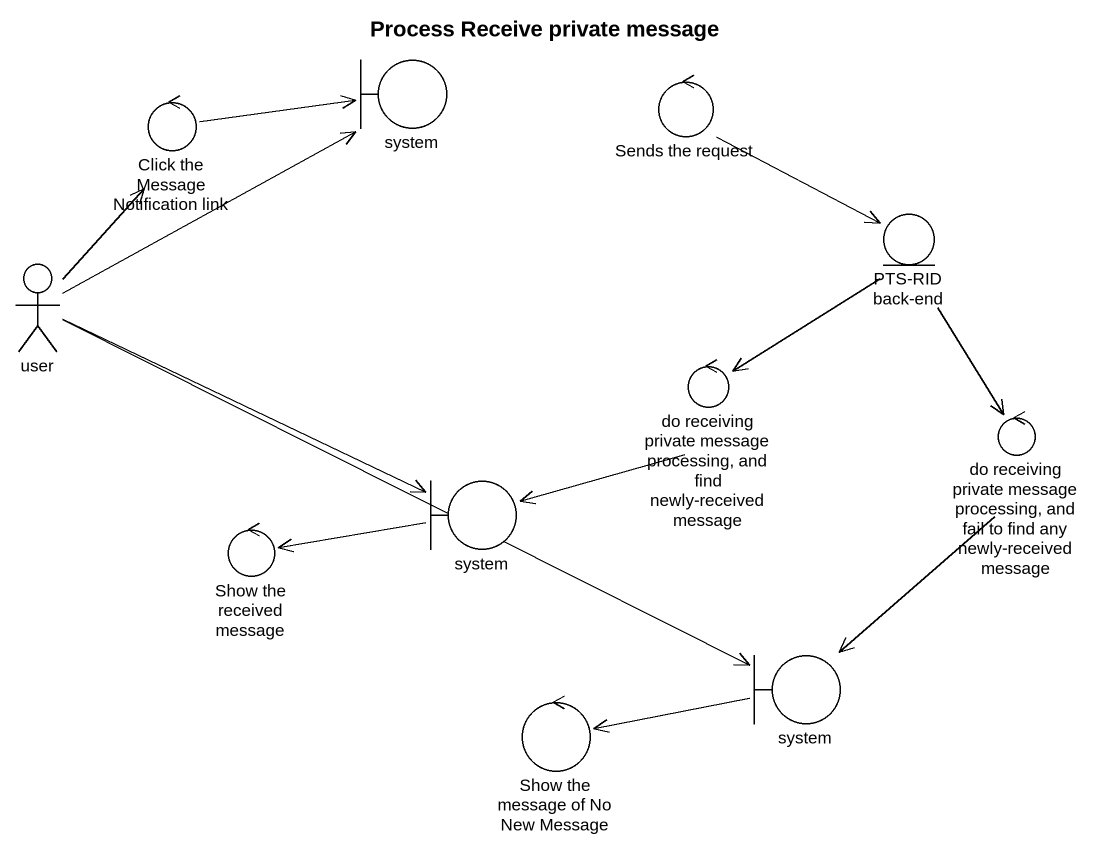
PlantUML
@startuml
title Process Receive private message
boundary system
control "Click the Message Notification link" as Click_the_Message
control "Sends the request" as Sends_the_request
actor user
entity "PTS-RID back-end" as PTS_RID_back_end
control "do receiving private message processing, and find newly-received message" as do_receiving_private
control "do receiving private message processing, and fail to find any newly-received message" as do_receiving_private_2
boundary "system" as system_2
control "Show the received message" as Show_the_received_message
control "Show the message of No New Message" as Show_the_message_of_No_New
boundary "system" as system_3
Click_the_Message -right-> system
Sends_the_request --> PTS_RID_back_end
user -right-> system
user -up-> Click_the_Message
user -right-> system_2
user -right-> system_3
PTS_RID_back_end --> do_receiving_private
PTS_RID_back_end --> do_receiving_private_2
do_receiving_private -left-> system_2
do_receiving_private_2 --> system_3
system_2 -left-> Show_the_received_message
system_3 -left-> Show_the_message_of_No_New
@enduml
